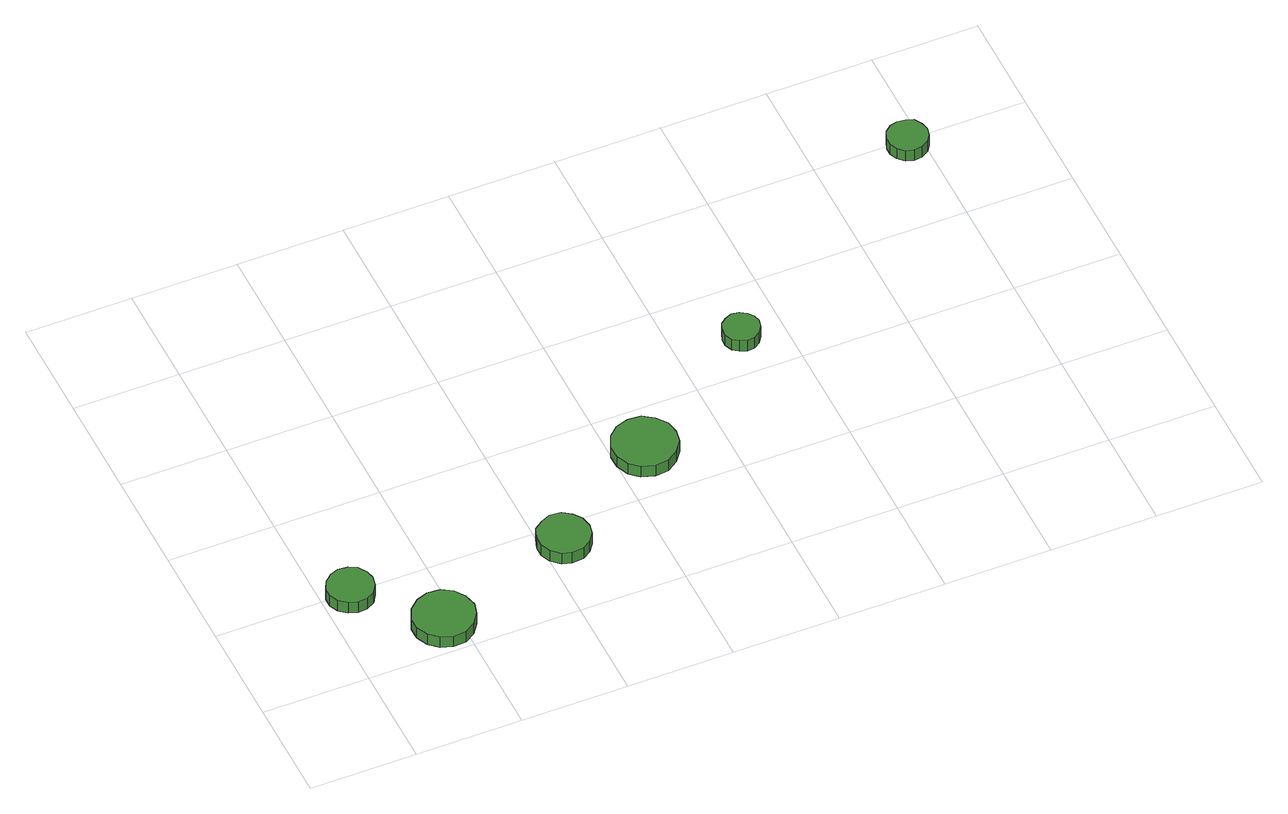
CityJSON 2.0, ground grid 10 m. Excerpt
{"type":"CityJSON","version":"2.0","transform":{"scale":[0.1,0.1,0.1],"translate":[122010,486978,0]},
"CityObjects":{
"tree1":{"type":"SolitaryVegetationObject","attributes":{"function":"something"},"geometry":[{"type":"MultiSurface","lod":"1","boundaries":[[[0,1,2,3,4,5,6,7,8,9,10,11,12,13,14]],[[15,16,17,18,19,20,21,22,23,24,25,26,27,28,29]],[[0,29,28,1]],[[1,28,27,2]],[[2,27,26,3]],[[3,26,25,4]],[[4,25,24,5]],[[5,24,23,6]],[[6,23,22,7]],[[7,22,21,8]],[[8,21,20,9]],[[9,20,19,10]],[[10,19,18,11]],[[11,18,17,12]],[[12,17,16,13]],[[13,16,15,14]],[[14,15,29,0]]]}]},
"tree2":{"type":"SolitaryVegetationObject","attributes":{"function":"something"},"geometry":[{"type":"MultiSurface","lod":"1","boundaries":[[[30,31,32,33,34,35,36,37,38,39,40,41,42,43,44]],[[45,46,47,48,49,50,51,52,53,54,55,56,57,58,59]],[[30,59,58,31]],[[31,58,57,32]],[[32,57,56,33]],[[33,56,55,34]],[[34,55,54,35]],[[35,54,53,36]],[[36,53,52,37]],[[37,52,51,38]],[[38,51,50,39]],[[39,50,49,40]],[[40,49,48,41]],[[41,48,47,42]],[[42,47,46,43]],[[43,46,45,44]],[[44,45,59,30]]]}]},
"tree3":{"type":"SolitaryVegetationObject","attributes":{"function":"something"},"geometry":[{"type":"MultiSurface","lod":"1","boundaries":[[[60,61,62,63,64,65,66,67,68,69,70,71,72,73,74]],[[75,76,77,78,79,80,81,82,83,84,85,86,87,88,89]],[[60,89,88,61]],[[61,88,87,62]],[[62,87,86,63]],[[63,86,85,64]],[[64,85,84,65]],[[65,84,83,66]],[[66,83,82,67]],[[67,82,81,68]],[[68,81,80,69]],[[69,80,79,70]],[[70,79,78,71]],[[71,78,77,72]],[[72,77,76,73]],[[73,76,75,74]],[[74,75,89,60]]]}]},
"tree4":{"type":"SolitaryVegetationObject","attributes":{"function":"something"},"geometry":[{"type":"MultiSurface","lod":"1","boundaries":[[[90,91,92,93,94,95,96,97,98,99,100,101,102,103,104]],[[105,106,107,108,109,110,111,112,113,114,115,116,117,118,119]],[[90,119,118,91]],[[91,118,117,92]],[[92,117,116,93]],[[93,116,115,94]],[[94,115,114,95]],[[95,114,113,96]],[[96,113,112,97]],[[97,112,111,98]],[[98,111,110,99]],[[99,110,109,100]],[[100,109,108,101]],[[101,108,107,102]],[[102,107,106,103]],[[103,106,105,104]],[[104,105,119,90]]]}]},
"tree5":{"type":"SolitaryVegetationObject","attributes":{"function":"something"},"geometry":[{"type":"MultiSurface","lod":"1","boundaries":[[[120,121,122,123,124,125,126,127,128,129,130,131,132,133,134]],[[135,136,137,138,139,140,141,142,143,144,145,146,147,148,149]],[[120,149,148,121]],[[121,148,147,122]],[[122,147,146,123]],[[123,146,145,124]],[[124,145,144,125]],[[125,144,143,126]],[[126,143,142,127]],[[127,142,141,128]],[[128,141,140,129]],[[129,140,139,130]],[[130,139,138,131]],[[131,138,137,132]],[[132,137,136,133]],[[133,136,135,134]],[[134,135,149,120]]]}]},
"tree6":{"type":"SolitaryVegetationObject","attributes":{"function":"something"},"geometry":[{"type":"MultiSurface","lod":"1","boundaries":[[[150,151,152,153,154,155,156,157,158,159,160,161,162,163,164]],[[165,166,167,168,169,170,171,172,173,174,175,176,177,178,179]],[[150,179,178,151]],[[151,178,177,152]],[[152,177,176,153]],[[153,176,175,154]],[[154,175,174,155]],[[155,174,173,156]],[[156,173,172,157]],[[157,172,171,158]],[[158,171,170,159]],[[159,170,169,160]],[[160,169,168,161]],[[161,168,167,162]],[[162,167,166,163]],[[163,166,165,164]],[[164,165,179,150]]]}]}
},
"vertices":[
[48,98,19],[46,106,19],[41,114,19],[33,118,19],[24,119,19],[16,116,19],[9,110,19],[5,102,19],[5,93,19],[9,85,19],[16,79,19],[24,76,19],[33,77,19],[41,81,19],[46,89,19],[46,89,6],[41,81,6],[33,77,6],[24,76,6],[16,79,6],[9,85,6],[5,93,6],[5,102,6],[9,110,6],[16,116,6],[24,119,6],[33,118,6],[41,114,6],[46,106,6],[48,98,6],
[114,31,21],[111,43,21],[104,53,21],[94,59,21],[82,60,21],[71,56,21],[62,48,21],[57,37,21],[57,26,21],[62,15,21],[71,7,21],[82,3,21],[94,4,21],[104,10,21],[111,20,21],[111,20,8],[104,10,8],[94,4,8],[82,3,8],[71,7,8],[62,15,8],[57,26,8],[57,37,8],[62,48,8],[71,56,8],[82,60,8],[94,59,8],[104,53,8],[111,43,8],[114,31,8],
[243,76,22],[241,86,22],[235,94,22],[227,100,22],[216,101,22],[207,97,22],[199,91,22],[195,81,22],[195,71,22],[199,62,22],[207,55,22],[216,52,22],[227,53,22],[235,58,22],[241,66,22],[241,66,9],[235,58,9],[227,53,9],[216,52,9],[207,55,9],[199,62,9],[195,71,9],[195,81,9],[199,91,9],[207,97,9],[216,101,9],[227,100,9],[235,94,9],[241,86,9],[243,76,9],
[358,150,20],[356,162,20],[348,172,20],[338,179,20],[325,180,20],[313,176,20],[304,168,20],[299,156,20],[299,144,20],[304,132,20],[313,124,20],[325,120,20],[338,121,20],[348,128,20],[356,138,20],[356,138,7],[348,128,7],[338,121,7],[325,120,7],[313,124,7],[304,132,7],[299,144,7],[299,156,7],[304,168,7],[313,176,7],[325,180,7],[338,179,7],[348,172,7],[356,162,7],[358,150,7],
[478,242,20],[476,249,20],[472,254,20],[466,258,20],[459,259,20],[452,256,20],[447,252,20],[444,245,20],[444,238,20],[447,231,20],[452,227,20],[459,224,20],[466,225,20],[472,229,20],[476,235,20],[476,235,7],[472,229,7],[466,225,7],[459,224,7],[452,227,7],[447,231,7],[444,238,7],[444,245,7],[447,252,7],[452,256,7],[459,259,7],[466,258,7],[472,254,7],[476,249,7],[478,242,7],
[705,394,19],[703,401,19],[699,408,19],[692,411,19],[684,412,19],[677,410,19],[671,405,19],[668,397,19],[668,390,19],[671,383,19],[677,377,19],[684,375,19],[692,376,19],[699,380,19],[703,386,19],[703,386,6],[699,380,6],[692,376,6],[684,375,6],[677,377,6],[671,383,6],[668,390,6],[668,397,6],[671,405,6],[677,410,6],[684,412,6],[692,411,6],[699,408,6],[703,401,6],[705,394,6]
]}
